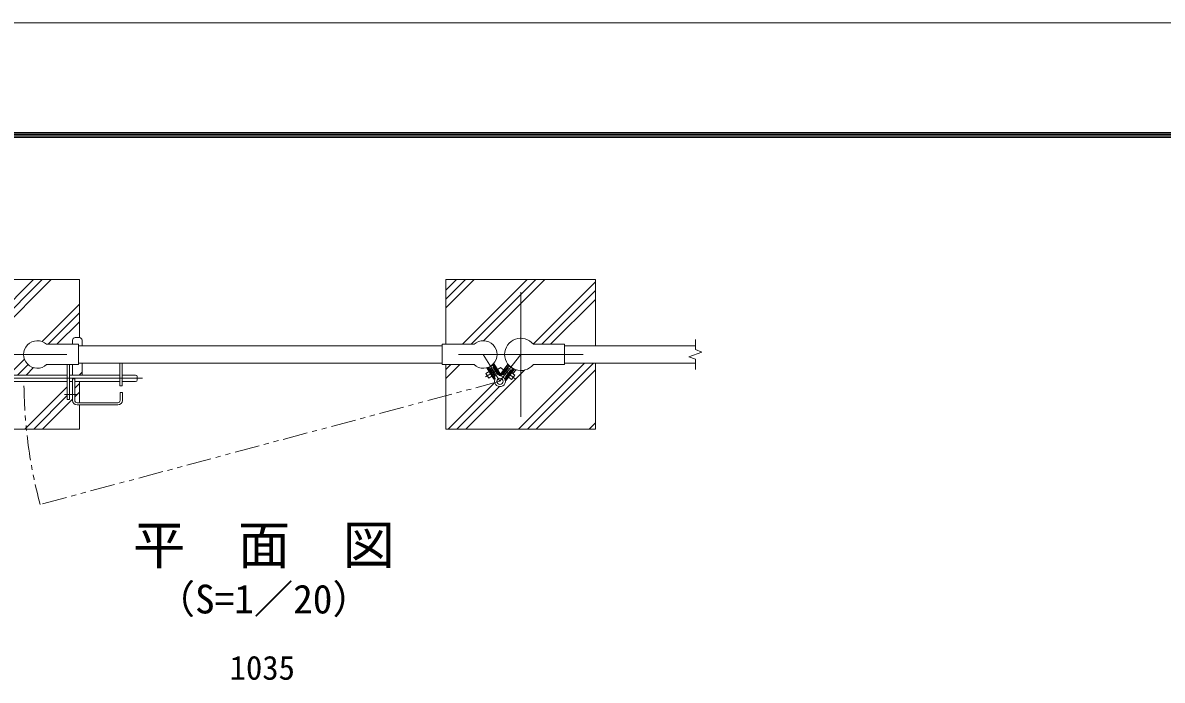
# Model space of a CAD drawing. Units: millimetres, scale not verified. Extents: x -4200 to 4200, y -2970 to 2970.
# Drawn here: x -2683 to -398, y 1652 to 2970 of the extents above; entities that cross this region are included whole.
import ezdxf
from ezdxf.enums import TextEntityAlignment as Align

# ---------------------------------------------------------------- set-up
doc = ezdxf.new("R2010")
doc.units = ezdxf.units.MM
doc.header["$LTSCALE"] = 20
doc.linetypes.add('USER1', pattern=[50.8, 31.75, -6.35, 6.35, -6.35])
doc.linetypes.add('USER2', pattern=[5, 2.5, -0.5, 0.5, -0.5, 0.5, -0.5])
doc.layers.add('0-0_D-TTL-TXT', color=7, linetype='Continuous')
for name, color, linetype, lineweight in [('0-1_D-BMK', 2, 'USER1', 13), ('0-2_D-STR1', 1, 'Continuous', 18), ('0-3_D-STR3', 3, 'Continuous', 13), ('0-4_D-DCR-HCH', 7, 'Continuous', 9), ('0-6_D-STR4', 7, 'Continuous', 9), ('0-7_D-STR-DIM', 7, 'Continuous', 9), ('0-C_D-TTL', 7, 'Continuous', 9)]:
    doc.layers.add(name, color=color, linetype=linetype, lineweight=lineweight)
doc.styles.add('ＭＳ ゴシック', font='')
doc.styles.get('ＭＳ ゴシック').set_extended_font_data('MS Gothic')

msp = doc.modelspace()

# ---------------------------------------------------------------- linework, layer by layer
at = {"layer": '0-1_D-BMK'}
for p, q in [((-1684.05, 2429.85), (-1684.05, 2179.85)), ((-2844.05, 2304.85), (-2594.05, 2304.85)), ((-1809.05, 2304.85), (-1559.05, 2304.85)), ((-1759.2, 2304.85), (-1725.78, 2251.04)), ((-1684.05, 2304.85), (-1725.78, 2251.04)), ((-1724.2, 2278.86), (-1754.64, 2259.95)), ((-1724.56, 2278.95), (-1695.11, 2256.11)), ((-2760.36, 2257.15), (-2442.7, 2257.15)), ((-2598.82, 2224.65), (-2573.68, 2224.65))]:
    msp.add_line(p, q, dxfattribs=at)
at = {"layer": '0-1_D-BMK', "linetype": 'USER2'}
msp.add_line((-1725.78, 2251.04), (-2647.79, 2003.98), dxfattribs=at)
msp.add_arc((-1725.78, 2251.04), 954.54, 180.5332, 195, dxfattribs=at)
at = {"layer": '0-2_D-STR1'}
for p, q in [((-2570.9, 2322.35), (-1841.7, 2322.35)), ((-1596.55, 2322.35), (-1334.05, 2322.35)), ((-2570.9, 2287.35), (-1841.7, 2287.35)), ((-1596.55, 2287.35), (-1334.05, 2287.35))]:
    msp.add_line(p, q, dxfattribs=at)
at = {"layer": '0-3_D-STR3'}
for p, q in [((-2582.9, 2333.65), (-2582.9, 2325.2)), ((-2577.9, 2338.65), (-2568.9, 2338.65)), ((-2563.9, 2333.65), (-2563.9, 2322.35)), ((-2634.9, 2325.2), (-2570.9, 2325.2)), ((-1777.69, 2325.2), (-1841.7, 2325.2)), ((-1658.9, 2325.2), (-1596.55, 2325.2)), ((-2563.9, 2287.35), (-2563.9, 2263.65)), ((-2487.9, 2287.35), (-2487.9, 2242.15)), ((-2483.4, 2287.35), (-2483.4, 2242.15)), ((-1726.11, 2262.95), (-1739.94, 2285.22)), ((-1724.16, 2264.17), (-1738.31, 2286.96)), ((-1725.02, 2265.56), (-1709.76, 2285.23)), ((-2716.75, 2263.65), (-2593.4, 2263.65)), ((-2588.9, 2284.5), (-2588.9, 2214.65)), ((-2588.9, 2263.65), (-2487.9, 2263.65)), ((-2582.9, 2284.5), (-2582.9, 2263.65)), ((-2483.4, 2263.65), (-2456.4, 2263.65)), ((-1754.11, 2266.71), (-1747.73, 2270.66)), ((-1748.3, 2257.36), (-1754.11, 2266.71)), ((-1738.24, 2255.37), (-1752.42, 2278.2)), ((-1736.31, 2256.62), (-1750.13, 2278.89)), ((-1747.8, 2278.91), (-1748.12, 2277.54)), ((-1748.12, 2277.54), (-1736.48, 2258.79)), ((-1747.8, 2278.91), (-1741, 2283.14)), ((-1746.8, 2275.41), (-1745.1, 2276.47)), ((-1745.78, 2271.88), (-1744.93, 2272.4)), ((-1745.1, 2276.47), (-1735.6, 2261.18)), ((-1739.13, 2263.06), (-1744.93, 2272.4)), ((-1741, 2283.14), (-1739.62, 2282.81)), ((-1740, 2279.63), (-1738.3, 2280.69)), ((-1740, 2279.63), (-1730.51, 2264.34)), ((-1739.98, 2262.53), (-1739.13, 2263.06)), ((-1739.62, 2282.81), (-1727.98, 2264.07)), ((-1730.51, 2264.34), (-1728.81, 2265.4)), ((-1726.11, 2262.95), (-1724.16, 2264.17)), ((-1724.21, 2262.85), (-1725.12, 2263.57)), ((-1724.21, 2262.85), (-1708.27, 2283.41)), ((-1721.27, 2265.01), (-1719.69, 2263.78)), ((-1708.66, 2278.01), (-1719.69, 2263.78)), ((-1703.92, 2274.33), (-1714.95, 2260.1)), ((-1714.72, 2255.5), (-1698.78, 2276.06)), ((-1700.81, 2275.08), (-1714.33, 2257.64)), ((-1712.9, 2254.09), (-1696.65, 2275.06)), ((-1711.34, 2261.5), (-1704.6, 2270.19)), ((-1710.24, 2279.23), (-1708.66, 2278.01)), ((-1707.31, 2281.38), (-1700.98, 2276.48)), ((-1704.6, 2270.19), (-1703.81, 2269.58)), ((-1703.92, 2274.33), (-1702.34, 2273.1)), ((-1702.8, 2254.88), (-1696.06, 2263.57)), ((-1701.99, 2268.17), (-1696.06, 2263.57)), ((-1700.98, 2276.48), (-1700.81, 2275.08)), ((-2716.75, 2250.65), (-2593.4, 2250.65)), ((-2588.9, 2250.65), (-2582.9, 2250.65)), ((-2582.9, 2255.65), (-2582.9, 2212.65)), ((-2582.9, 2255.65), (-2578.4, 2255.65)), ((-2578.4, 2255.65), (-2578.4, 2212.65)), ((-2578.4, 2250.65), (-2487.9, 2250.65)), ((-2487.9, 2242.15), (-2483.4, 2242.15)), ((-2483.4, 2250.65), (-2456.4, 2250.65)), ((-2453.4, 2260.65), (-2453.4, 2253.65)), ((-1748.3, 2257.36), (-1741.93, 2261.32)), ((-1736.31, 2256.62), (-1738.26, 2255.41)), ((-1737.3, 2260.12), (-1735.6, 2261.18)), ((-1714.95, 2260.1), (-1713.37, 2258.88)), ((-1714.72, 2255.5), (-1712.9, 2254.09)), ((-1711.34, 2261.5), (-1710.55, 2260.88)), ((-1708.73, 2259.47), (-1702.8, 2254.88)), ((-2487.4, 2228.65), (-2487.4, 2212.65)), ((-2487.4, 2228.65), (-2482.9, 2228.65)), ((-2482.9, 2228.65), (-2482.9, 2212.65)), ((-2573.9, 2208.15), (-2491.9, 2208.15)), ((-2573.9, 2203.65), (-2491.9, 2203.65))]:
    msp.add_line(p, q, dxfattribs=at)
for points in [[(-2634.9, 2284.5), (-2570.9, 2284.5), (-2570.9, 2325.2)], [(-1777.69, 2284.5), (-1841.7, 2284.5), (-1841.7, 2325.2)], [(-1658.9, 2284.5), (-1596.55, 2284.5), (-1596.55, 2325.2)], [(-2593.4, 2284.5), (-2593.4, 2214.65), (-2588.9, 2214.65)], [(-1707.31, 2281.38), (-1708.71, 2281.21), (-1722.23, 2263.77)]]:
    msp.add_lwpolyline(points, dxfattribs=at)
msp.add_circle((-1725.78, 2251.04), 6.3, dxfattribs=at)
for centre, radius, start, end in [((-2653.4, 2304.85), 27.5, 47.73142, 312.26858), ((-2577.9, 2333.65), 5, 90, 180), ((-2568.9, 2333.65), 5, 0, 90), ((-1759.2, 2304.85), 27.5, 227.73142, 132.26858), ((-1684.05, 2304.85), 32.35, 38.9806, 321.0194), ((-2456.4, 2260.65), 3, 0, 90), ((-1723.73, 2266.7), 5, 211.84053, 262.57528), ((-1726.18, 2266.83), 5, 281.21846, 322.21032), ((-2456.4, 2253.65), 3, 270, 0), ((-1725.78, 2251.04), 10.8, 161.10578, 82.57528), ((-1740.72, 2256.15), 5, 341.10578, 31.84053), ((-1710.38, 2254.58), 5, 142.21032, 192.94508), ((-2573.9, 2212.65), 9, 180, 270), ((-2573.9, 2212.65), 4.5, 180, 270), ((-2491.9, 2212.65), 4.5, 270, 0), ((-2491.9, 2212.65), 9, 270, 0)]:
    msp.add_arc(centre, radius, start, end, dxfattribs=at)
at = {"layer": '0-4_D-DCR-HCH'}
for p, q in [((-2790.94, 2325.2), (-2661.29, 2454.85)), ((-2773.26, 2325.2), (-2643.61, 2454.85)), ((-2755.58, 2325.2), (-2625.93, 2454.85)), ((-1834.05, 2398.21), (-1777.4, 2454.85)), ((-1834.05, 2415.89), (-1795.08, 2454.85)), ((-1834.05, 2433.57), (-1812.76, 2454.85)), ((-1800.99, 2325.2), (-1671.34, 2454.85)), ((-1783.31, 2325.2), (-1653.66, 2454.85)), ((-1758.51, 2332.33), (-1635.98, 2454.85)), ((-1659.23, 2325.54), (-1534.05, 2450.73)), ((-1641.89, 2325.2), (-1534.05, 2433.05)), ((-2644.03, 2330.69), (-2569.05, 2405.67)), ((-1624.21, 2325.2), (-1534.05, 2415.37)), ((-2631.84, 2325.2), (-2569.05, 2388)), ((-2614.16, 2325.2), (-2569.05, 2370.32)), ((-2711.07, 2263.65), (-2679.18, 2295.54)), ((-2693.39, 2263.65), (-2672.16, 2284.88)), ((-1688.5, 2154.85), (-1556, 2287.35)), ((-1670.82, 2154.85), (-1538.32, 2287.35)), ((-2675.71, 2263.65), (-2660.87, 2278.49)), ((-2569.65, 2263.65), (-2563.9, 2269.4)), ((-1834.05, 2256.79), (-1806.33, 2284.5)), ((-1834.05, 2274.47), (-1824.01, 2284.5)), ((-1794.56, 2154.85), (-1675.67, 2273.74)), ((-1700.26, 2266.83), (-1693.15, 2273.95)), ((-1653.14, 2154.85), (-1534.05, 2273.95)), ((-2578.4, 2237.23), (-2569.05, 2246.58)), ((-1812.24, 2154.85), (-1726.77, 2240.32)), ((-1715.06, 2252.03), (-1712.96, 2254.13)), ((-1712.57, 2254.53), (-1708.1, 2258.99)), ((-2660.77, 2154.85), (-2593.4, 2222.23)), ((-2578.4, 2219.55), (-2569.05, 2228.9)), ((-2643.09, 2154.85), (-2582.9, 2215.05)), ((-1547.07, 2154.85), (-1534.05, 2167.88))]:
    msp.add_line(p, q, dxfattribs=at)
for points in [[(-2678.45, 2154.85), (-2675.6, 2157.7), (-2593.4, 2239.9)], [(-1829.92, 2154.85), (-1736.65, 2248.12), (-1736.26, 2248.51)]]:
    msp.add_lwpolyline(points, dxfattribs=at)
at = {"layer": '0-6_D-STR4'}
for p, q in [((-1534.05, 2454.85), (-1534.05, 2322.35)), ((-2569.05, 2208.15), (-2569.05, 2250.65))]:
    msp.add_line(p, q, dxfattribs=at)
for points in [[(-2569.05, 2338.65), (-2569.05, 2454.85), (-2869.05, 2454.85)], [(-1834.05, 2325.2), (-1834.05, 2454.85), (-1534.05, 2454.85)], [(-2869.05, 2287.35), (-2869.05, 2154.85), (-2569.05, 2154.85), (-2569.05, 2203.65)], [(-1534.05, 2287.35), (-1534.05, 2154.85), (-1834.05, 2154.85), (-1834.05, 2284.5)]]:
    msp.add_lwpolyline(points, dxfattribs=at)
at = {"layer": '0-7_D-STR-DIM'}
for p, q in [((-1334.05, 2314.47), (-1334.05, 2334.85)), ((-1347.26, 2300.04), (-1320.83, 2309.66)), ((-1320.83, 2309.66), (-1334.05, 2314.47)), ((-1334.05, 2295.23), (-1347.26, 2300.04)), ((-1334.05, 2274.85), (-1334.05, 2295.23))]:
    msp.add_line(p, q, dxfattribs=at)
at = {"layer": '0-C_D-TTL'}
for points in [[(-4200, -2970), (4200, -2970), (4200, 2970), (-4200, 2970)], [(-3930, 2750), (3930, 2750), (3930, -2750), (-3930, -2750)], [(-3927.5, 2747.5), (3927.5, 2747.5), (3927.5, -2747.5), (-3927.5, -2747.5)], [(-3925, 2745), (3925, 2745), (3925, -2745), (-3925, -2745)], [(-3922.5, 2742.5), (3922.5, 2742.5), (3922.5, -2742.5), (-3922.5, -2742.5)], [(-3920, 2740), (3920, 2740), (3920, -2740), (-3920, -2740)]]:
    msp.add_lwpolyline(points, close=True, dxfattribs=at)

# ---------------------------------------------------------------- texts
at = {"layer": '0-0_D-TTL-TXT', "style": 'ＭＳ ゴシック'}
for s, height, p in [('平\u3000面\u3000図', 76.98, (-2461.44, 1861.33)), ('（S=1／20）', 57.77, (-2415.96, 1768.13))]:
    msp.add_text(s, height=height, dxfattribs=at).set_placement(p, align=Align.BOTTOM_LEFT)
at = {"layer": '0-7_D-STR-DIM', "style": 'ＭＳ ゴシック'}
msp.add_text('1035', height=48.09, dxfattribs=at).set_placement((-2267.8, 1638.12), align=Align.BOTTOM_LEFT)

doc.saveas('drawing.dxf')
